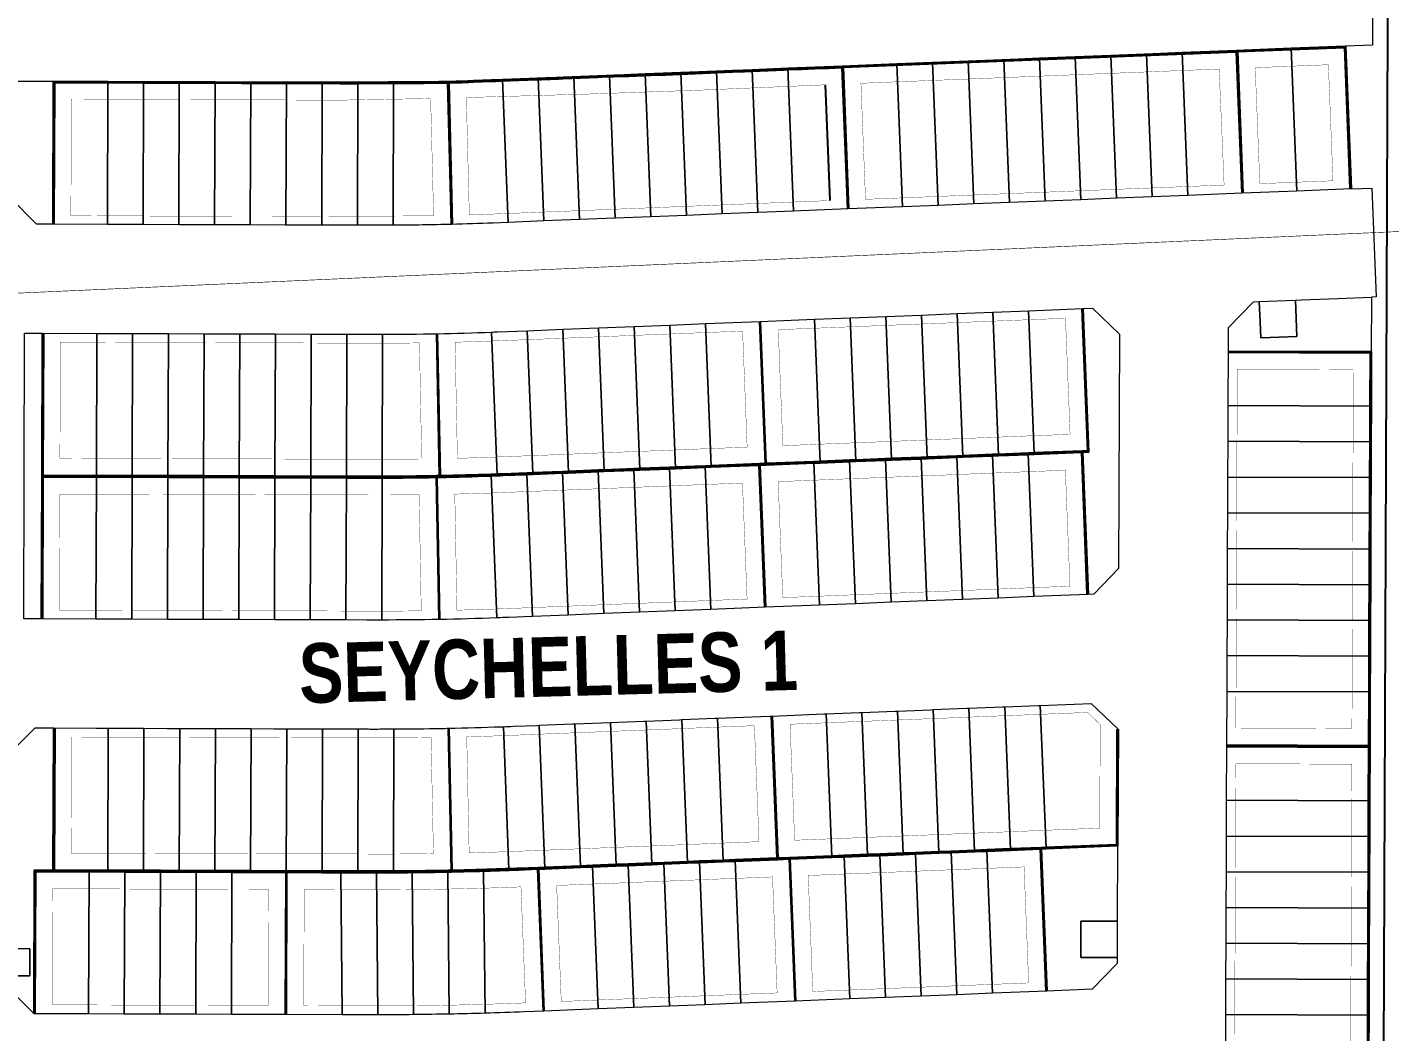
# Model space of a CAD drawing. Header units: centimetres. Extents: x -6122352 to 6876996, y -1694241 to 2592194.
# Drawn here: x 88136 to 317063, y 225222 to 393933 of the extents above; entities that cross this region are included whole.
import ezdxf

# ---------------------------------------------------------------- set-up
doc = ezdxf.new("R2010")
doc.units = ezdxf.units.CM
doc.header["$MEASUREMENT"] = 0
doc.linetypes.add('XR-AR-END-SETTING OUT PLAN$0$23261-XR-AR-SI-GF$0$HIDDEN', pattern=[0.375, 0.25, -0.125])
for name, color, linetype, lineweight, true_color in [('08-Compound Wall-2', 6, 'Continuous', 25, 0xff00ff), ('23585-XR-AR-DAMAC PLOT LIMITS$0$1-End units', 7, 'Continuous', 5, 0xf8991e), ('23585-XR-AR-DAMAC PLOT LIMITS$0$1-Open Space', 7, 'Continuous', 5, 0x90cf5a), ('23585-XR-AR-DAMAC PLOT LIMITS$0$1-Utility', 7, 'Continuous', 5, 0x8db1ff)]:
    doc.layers.add(name, color=color, linetype=linetype, lineweight=lineweight, true_color=true_color)
for name, color, linetype, lineweight in [('23585-XR-AR-BOUNDARY WALLS AND SETBACKS$0$A-ANNO-TEXT', 3, 'Continuous', 25), ('23585-XR-AR-DAMAC PLOT LIMITS$0$1-Mid units', 41, 'Continuous', 5), ('A-ANNO-TEXT', 3, 'Continuous', 25)]:
    doc.layers.add(name, color=color, linetype=linetype, lineweight=lineweight)
for name, color, linetype in [('23585-XR-AR-BOUNDARY WALLS AND SETBACKS$0$cluster name', 2, 'Continuous'), ('23585-XR-AR-BOUNDARY WALLS AND SETBACKS$0$setback', 7, 'XR-AR-END-SETTING OUT PLAN$0$23261-XR-AR-SI-GF$0$HIDDEN'), ('23585-XR-AR-DAMAC PLOT LIMITS$0$1-Utility Corridor', 44, 'Continuous'), ('@MI-REF LAYER', 7, 'Continuous')]:
    doc.layers.add(name, color=color, linetype=linetype)
doc.layers.add('23585-XR-AR-DAMAC PLOT LIMITS$0$D-Phase New', color=7, linetype='Continuous', true_color=0x000080)
doc.styles.add('23585-XR-AR-BOUNDARY WALLS AND SETBACKS$0$Arial', font='arialbd.ttf')

# ---------------------------------------------------------------- blocks, each defined once
blk = doc.blocks.new('23585-XR-AR-BOUNDARY WALLS AND SETBACKS$0$A$Cfa569a08')
at = {"layer": '23585-XR-AR-BOUNDARY WALLS AND SETBACKS$0$cluster name', "style": '23585-XR-AR-BOUNDARY WALLS AND SETBACKS$0$Arial', "width": 0.8}
blk.add_text('SEYCHELLES 1', height=10, rotation=49.0537, dxfattribs=at).set_placement((496275.39, 2769184.99, -0.92))
blk = doc.blocks.new('23585-XR-AR-BOUNDARY WALLS AND SETBACKS')
at = {"layer": '08-Compound Wall-2'}
for points in [[(496188.07, 2769208.76), (496170.42, 2769225.02), (496180.69, 2769236.16), (496203.05, 2769260.43, -0.001228), (496213.91, 2769272.41, -0.022102), (496215.02, 2769273.67, -0.022102), (496215.2, 2769273.89, -0.022102), (496215.39, 2769274.1, -0.022102), (496215.78, 2769274.55), (496216.12, 2769274.95), (496216.46, 2769275.34, 0.000436), (496217, 2769275.96, -0.005084), (496220.96, 2769280.63), (496224.91, 2769285.3, 0.005876), (496228.67, 2769289.74, 0.005876), (496232.46, 2769294.23, 0.005876), (496245.26, 2769309.36, 0.005876), (496252.15, 2769317.51, 0.005876), (496258.06, 2769324.5), (496312.68, 2769389.1), (496331.01, 2769373.61)], [(496215.43, 2769273.85, -0.013599), (496215.54, 2769273.97, -0.022616), (496215.93, 2769274.42), (496216.27, 2769274.82), (496216.62, 2769275.21, 0.000437), (496217.15, 2769275.83, -0.005087), (496221.12, 2769280.5), (496225.07, 2769285.17, 0.005873), (496228.82, 2769289.61, 0.005872), (496232.61, 2769294.1, 0.005875), (496245.41, 2769309.23, 0.005874), (496252.31, 2769317.39, 0.005809), (496258.15, 2769324.3, 0.005809)], [(496280.27, 2769285.26), (496298.52, 2769269.83), (496297.92, 2769269.12), (496292.68, 2769262.92), (496292.02, 2769262.13), (496288.81, 2769258.33), (496288.14, 2769257.55), (496284.93, 2769253.75), (496284.27, 2769252.97), (496281.06, 2769249.17), (496280.39, 2769248.39), (496277.18, 2769244.59), (496276.52, 2769243.8), (496273.31, 2769240.01), (496272.65, 2769239.22), (496270.09, 2769236.2, -0.000473), (496269.44, 2769235.43, -0.000482), (496268.77, 2769234.64, -0.003988), (496263.2, 2769228.22), (496245.26, 2769244.01)], [(496188.2, 2769208.9), (496170.7, 2769225.04), (496180.83, 2769236.03), (496203.2, 2769260.29, -0.001229), (496214.06, 2769272.28, -0.022324), (496215.17, 2769273.54, -0.016973), (496215.3, 2769273.7, -0.016973)], [(496280.91, 2769211.86), (496262.99, 2769227.67), (496263.29, 2769228.01, 0.004035), (496268.92, 2769234.51, 0.000482), (496269.59, 2769235.3, 0.000473), (496270.24, 2769236.07), (496272.8, 2769239.09), (496273.46, 2769239.88), (496276.67, 2769243.67), (496277.34, 2769244.46), (496280.55, 2769248.26), (496281.21, 2769249.04), (496284.42, 2769252.84), (496285.08, 2769253.62), (496288.3, 2769257.42), (496288.96, 2769258.21), (496292.17, 2769262), (496292.83, 2769262.79), (496298.01, 2769268.91), (496316.26, 2769253.48)], [(496245.13, 2769243.86), (496263.07, 2769228.07), (496262.77, 2769227.73, -0.004291), (496256.66, 2769220.92, -0.001171), (496254.97, 2769219.08), (496252.6, 2769216.5), (496248.53, 2769212.09), (496244.47, 2769207.68), (496240.4, 2769203.27), (496236.33, 2769198.86), (496232.27, 2769194.45), (496228.2, 2769190.03), (496224.13, 2769185.62), (496218.07, 2769179.04), (496200.5, 2769195.24)], [(496330.49, 2769241.96), (496348.74, 2769226.53), (496344.21, 2769221.17), (496342.89, 2769219.62), (496340.33, 2769216.59), (496339.02, 2769215.04), (496336.46, 2769212.01), (496335.15, 2769210.45), (496332.59, 2769207.43), (496331.27, 2769205.87), (496328.71, 2769202.85), (496327.4, 2769201.29), (496323.52, 2769196.71), (496322.8, 2769195.86), (496320.72, 2769193.39, -0.000689), (496319.65, 2769192.13, -0.00178), (496316.87, 2769188.89, -0.002201), (496313.41, 2769184.91), (496295.45, 2769200.68)], [(496235.79, 2769162.71), (496218.22, 2769178.91), (496224.28, 2769185.49), (496228.35, 2769189.9), (496232.41, 2769194.31), (496236.48, 2769198.72), (496240.55, 2769203.13), (496244.61, 2769207.55), (496248.68, 2769211.96), (496252.75, 2769216.37), (496255.12, 2769218.94, 0.001171), (496256.81, 2769220.78, 0.004244), (496262.86, 2769227.52), (496280.78, 2769211.71)], [(496295.32, 2769200.53), (496313.28, 2769184.76), (496312.93, 2769184.37, -0.002502), (496308.95, 2769179.88, -0.001314), (496306.83, 2769177.54, -0.001189), (496304.91, 2769175.44, -0.000734), (496303.72, 2769174.14), (496302.78, 2769173.12), (496300.85, 2769171.03), (496298.71, 2769168.71), (496294.65, 2769164.3), (496290.58, 2769159.89), (496288.45, 2769157.57), (496286.51, 2769155.47), (496284.38, 2769153.16), (496282.45, 2769151.06), (496280.31, 2769148.75), (496278.38, 2769146.65), (496276.25, 2769144.34), (496274.31, 2769142.24), (496272.18, 2769139.92), (496268.25, 2769135.66), (496250.68, 2769151.86)], [(496312.44, 2769148.04), (496294.86, 2769164.24), (496298.86, 2769168.57), (496301, 2769170.89), (496302.93, 2769172.99), (496303.87, 2769174.01, 0.000734), (496305.06, 2769175.3, 0.001189), (496306.98, 2769177.41, 0.001314), (496309.09, 2769179.75, 0.002502), (496313.08, 2769184.23), (496313.49, 2769184.7, 0.002243), (496317.02, 2769188.76, 0.00178), (496319.8, 2769192, 0.000689), (496320.87, 2769193.26), (496322.89, 2769195.65), (496341.14, 2769180.22)]]:
    blk.add_lwpolyline(points, format="xyb", dxfattribs=at)
for points in [[(496301.09, 2769375.08), (496312.71, 2769388.82), (496330.88, 2769373.46)], [(496258.28, 2769324.45), (496300.96, 2769374.92)], [(496300.96, 2769374.92), (496319.13, 2769359.56)], [(496301.09, 2769375.08), (496319.26, 2769359.71)], [(496337.16, 2769340), (496353.44, 2769357.64), (496360.17, 2769351.43), (496364.58, 2769347.36), (496368.98, 2769343.29), (496373.39, 2769339.22), (496377.8, 2769335.15), (496382.21, 2769331.08), (496386.62, 2769327.01), (496391.03, 2769322.94), (496395.44, 2769318.87), (496402.16, 2769312.67)], [(496337.31, 2769339.87), (496353.45, 2769357.35), (496360.03, 2769351.28), (496364.44, 2769347.21), (496368.85, 2769343.14), (496373.26, 2769339.07), (496377.67, 2769335), (496382.07, 2769330.93), (496386.48, 2769326.86), (496390.89, 2769322.79), (496395.3, 2769318.72), (496401.95, 2769312.59), (496385.81, 2769295.1)], [(496315.27, 2769326.65), (496333.52, 2769311.21), (496332.98, 2769310.58), (496327.74, 2769304.38), (496327.08, 2769303.6), (496323.87, 2769299.8), (496323.2, 2769299.01), (496319.99, 2769295.22), (496319.33, 2769294.43), (496316.12, 2769290.64), (496315.45, 2769289.85), (496312.24, 2769286.05), (496311.58, 2769285.27), (496308.37, 2769281.47), (496307.71, 2769280.69), (496304.5, 2769276.89), (496303.83, 2769276.11), (496298.65, 2769269.98), (496280.4, 2769285.41)], [(496315.4, 2769326.8), (496333.8, 2769311.24), (496333.14, 2769310.45), (496351.39, 2769295.02)], [(496258.15, 2769324.3), (496276.32, 2769308.93)], [(496258.28, 2769324.45), (496276.45, 2769309.08)], [(496258.43, 2769320.26), (496273.29, 2769307.7)], [(496385.95, 2769294.96), (496402.1, 2769312.45), (496408.75, 2769306.31), (496413.16, 2769302.24), (496417.56, 2769298.17), (496421.97, 2769294.1), (496426.38, 2769290.03), (496430.79, 2769285.96), (496435.2, 2769281.89), (496439.61, 2769277.82), (496444.02, 2769273.75), (496450.67, 2769267.61), (496434.52, 2769250.13)], [(496402.16, 2769312.67), (496408.88, 2769306.46), (496413.29, 2769302.39), (496417.7, 2769298.32), (496422.11, 2769294.25), (496426.52, 2769290.18), (496430.93, 2769286.11), (496435.34, 2769282.04), (496439.74, 2769277.97), (496444.15, 2769273.9), (496450.88, 2769267.69)], [(496316.39, 2769253.63), (496298.14, 2769269.07), (496298.74, 2769269.77), (496303.98, 2769275.98), (496304.65, 2769276.76), (496307.86, 2769280.56), (496308.52, 2769281.34), (496311.73, 2769285.14), (496312.4, 2769285.92), (496315.61, 2769289.72), (496316.27, 2769290.51), (496319.48, 2769294.3), (496320.14, 2769295.09), (496323.35, 2769298.88), (496324.02, 2769299.67), (496327.23, 2769303.47), (496327.89, 2769304.25), (496333.01, 2769310.3), (496351.26, 2769294.87)], [(496371.35, 2769283.27), (496385.59, 2769270.12), (496377.95, 2769261.08), (496377.43, 2769260.46), (496374.08, 2769256.5), (496371.52, 2769253.47), (496370.21, 2769251.92), (496367.65, 2769248.89), (496366.33, 2769247.34), (496363.77, 2769244.31), (496362.46, 2769242.76), (496359.9, 2769239.73), (496358.58, 2769238.17), (496356.02, 2769235.15), (496354.71, 2769233.59), (496350.12, 2769228.16), (496348.87, 2769226.68), (496330.62, 2769242.11)], [(496371.48, 2769283.42), (496385.87, 2769270.14), (496378.11, 2769260.95), (496377.58, 2769260.33), (496395.83, 2769244.9)], [(496215.3, 2769273.7), (496233.25, 2769258.07)], [(496215.43, 2769273.85), (496233.39, 2769258.22)], [(496368.58, 2769212.68), (496350.33, 2769228.11), (496354.86, 2769233.46), (496356.18, 2769235.02), (496358.74, 2769238.05), (496360.05, 2769239.6), (496362.61, 2769242.63), (496363.92, 2769244.18), (496366.48, 2769247.21), (496367.8, 2769248.76), (496370.36, 2769251.79), (496371.67, 2769253.34), (496374.23, 2769256.37), (496377.45, 2769260.18), (496395.7, 2769244.75)], [(496341.27, 2769180.37), (496323.02, 2769195.81), (496323.68, 2769196.58), (496327.55, 2769201.16), (496328.87, 2769202.72), (496331.42, 2769205.74), (496332.74, 2769207.3), (496335.3, 2769210.33), (496336.61, 2769211.88), (496339.17, 2769214.91), (496340.49, 2769216.46), (496343.05, 2769219.49), (496344.36, 2769221.04), (496348.95, 2769226.48), (496350.2, 2769227.95), (496368.45, 2769212.52)], [(496218.01, 2769178.83), (496200.36, 2769195.09)], [(496235.65, 2769162.56), (496218.01, 2769178.83)], [(496283.83, 2769117.01), (496266.26, 2769133.21), (496268.26, 2769135.38), (496272.33, 2769139.79), (496274.46, 2769142.1), (496276.39, 2769144.2), (496278.53, 2769146.52), (496280.46, 2769148.61), (496282.59, 2769150.93), (496284.53, 2769153.02), (496286.66, 2769155.34), (496288.59, 2769157.43), (496290.73, 2769159.75), (496294.73, 2769164.09), (496312.3, 2769147.89)], [(496283.7, 2769116.86), (496265.98, 2769133.2), (496268.11, 2769135.51), (496250.54, 2769151.71)]]:
    blk.add_lwpolyline(points, dxfattribs=at)
at = {"layer": '23585-XR-AR-BOUNDARY WALLS AND SETBACKS$0$setback', "ltscale": 40, "const_width": 0.05}
for points in [[(496305.1, 2769375.48), (496313.04, 2769384.88), (496327.93, 2769372.28)], [(496305.1, 2769375.48), (496319.99, 2769362.89)], [(496319.99, 2769362.89), (496327.93, 2769372.28)], [(496262.29, 2769324.86), (496301.18, 2769370.86)], [(496301.18, 2769370.85), (496316.11, 2769358.31)], [(496277.18, 2769312.26), (496316.11, 2769358.31)], [(496262.29, 2769324.85), (496277.18, 2769312.26)]]:
    blk.add_lwpolyline(points, dxfattribs=at)
for points in [[(496340.39, 2769339.07), (496353.61, 2769353.4), (496358.13, 2769349.23), (496362.54, 2769345.16), (496366.95, 2769341.09), (496371.36, 2769337.02), (496375.77, 2769332.95), (496380.18, 2769328.88), (496384.58, 2769324.81), (496388.99, 2769320.74), (496393.4, 2769316.67, 0.000009), (496393.4, 2769316.67), (496397.92, 2769312.5), (496384.69, 2769298.17), (496380.17, 2769302.34), (496375.77, 2769306.41), (496371.36, 2769310.48), (496366.95, 2769314.55), (496362.54, 2769318.62), (496358.13, 2769322.69), (496353.72, 2769326.76), (496349.31, 2769330.83), (496344.91, 2769334.9)], [(496389.1, 2769294.1), (496402.33, 2769308.43), (496406.85, 2769304.25), (496411.26, 2769300.18), (496415.67, 2769296.11), (496420.07, 2769292.05), (496424.48, 2769287.98), (496428.89, 2769283.91), (496433.3, 2769279.84), (496437.71, 2769275.77), (496442.12, 2769271.7), (496446.64, 2769267.52), (496433.41, 2769253.2), (496428.89, 2769257.37, 0.000007), (496428.89, 2769257.37), (496424.48, 2769261.44), (496420.07, 2769265.51), (496415.66, 2769269.58), (496411.26, 2769273.65), (496406.85, 2769277.72), (496402.44, 2769281.79), (496398.03, 2769285.86), (496393.62, 2769289.93)], [(496279.55, 2769282.08), (496294.44, 2769269.48), (496290.47, 2769264.79), (496289.8, 2769264), (496286.59, 2769260.21), (496285.93, 2769259.42), (496282.72, 2769255.62), (496282.05, 2769254.84), (496278.84, 2769251.04), (496278.18, 2769250.26), (496274.97, 2769246.46), (496274.31, 2769245.68), (496271.1, 2769241.88), (496270.43, 2769241.1), (496267.87, 2769238.07, -0.000473), (496267.22, 2769237.3, -0.000482), (496266.56, 2769236.52, -0.00262), (496262.94, 2769232.31), (496248.3, 2769245.2, 0.003026), (496252.33, 2769249.89, 0.000495), (496252.98, 2769250.66), (496256.21, 2769254.47), (496260.08, 2769259.05), (496263.95, 2769263.63), (496267.83, 2769268.22), (496271.7, 2769272.8), (496275.58, 2769277.38)], [(496281.7, 2769215.03), (496267.08, 2769227.93, 0.002894), (496271.13, 2769232.63, 0.000482), (496271.8, 2769233.42, 0.000473), (496272.45, 2769234.19), (496275.01, 2769237.22), (496275.68, 2769238.01), (496278.89, 2769241.8), (496279.55, 2769242.59), (496282.76, 2769246.38), (496283.43, 2769247.17), (496286.64, 2769250.97), (496287.3, 2769251.75), (496290.51, 2769255.55), (496291.17, 2769256.33), (496294.38, 2769260.13), (496295.05, 2769260.91), (496298.35, 2769264.83), (496313.25, 2769252.24), (496309.27, 2769247.54), (496305.4, 2769242.96), (496301.53, 2769238.38), (496297.65, 2769233.79), (496293.78, 2769229.21), (496289.9, 2769224.63), (496287.35, 2769221.6, -0.000914), (496286.03, 2769220.06, -0.002984)], [(496244.34, 2769240.7), (496258.97, 2769227.81, -0.003134), (496254.52, 2769222.88, -0.001171), (496252.84, 2769221.04), (496250.47, 2769218.47), (496246.4, 2769214.06), (496242.34, 2769209.65), (496238.27, 2769205.24), (496234.2, 2769200.82), (496230.14, 2769196.41), (496226.07, 2769192), (496222, 2769187.59), (496217.83, 2769183.07), (496203.5, 2769196.28), (496207.66, 2769200.81), (496211.73, 2769205.22), (496215.8, 2769209.63), (496219.86, 2769214.04), (496223.93, 2769218.45), (496228, 2769222.86), (496232.06, 2769227.27), (496236.13, 2769231.69), (496238.5, 2769234.26, 0.001227), (496240.2, 2769236.11, 0.003025)], [(496329.76, 2769238.78), (496344.65, 2769226.19), (496341.99, 2769223.05), (496340.68, 2769221.49, 0.000009), (496340.68, 2769221.49), (496338.12, 2769218.46), (496336.81, 2769216.91), (496334.25, 2769213.88), (496332.93, 2769212.33), (496330.37, 2769209.3), (496329.06, 2769207.75), (496326.5, 2769204.72), (496325.18, 2769203.16), (496321.31, 2769198.58), (496320.59, 2769197.73), (496318.5, 2769195.26, -0.000689), (496317.44, 2769194.01, -0.00178), (496314.68, 2769190.78, -0.000985), (496313.14, 2769189.01), (496298.49, 2769201.88, 0.002497), (496302.25, 2769206.24), (496302.54, 2769206.59, 0.000717), (496303.61, 2769207.85), (496306.17, 2769210.88), (496306.42, 2769211.17), (496310.04, 2769215.46), (496310.29, 2769215.75), (496314.17, 2769220.34), (496317.79, 2769224.62), (496318.04, 2769224.92), (496321.67, 2769229.2), (496321.91, 2769229.5), (496325.54, 2769233.79), (496325.79, 2769234.08)], [(496236.58, 2769165.78), (496222.25, 2769179), (496226.41, 2769183.52), (496230.48, 2769187.93), (496234.55, 2769192.35), (496238.61, 2769196.76), (496242.68, 2769201.17), (496246.75, 2769205.58), (496250.81, 2769209.99), (496254.88, 2769214.4), (496257.25, 2769216.98, 0.001171), (496258.95, 2769218.83, 0.002892), (496263.11, 2769223.43), (496277.73, 2769210.53, -0.002992), (496273.28, 2769205.6, -0.001121), (496271.59, 2769203.76), (496269.22, 2769201.19), (496265.15, 2769196.77), (496261.08, 2769192.36), (496257.02, 2769187.95), (496252.95, 2769183.54), (496248.88, 2769179.13), (496244.82, 2769174.72), (496240.75, 2769170.31)], [(496294.53, 2769197.37), (496309.18, 2769184.5, -0.001505), (496306.79, 2769181.82, -0.001314), (496304.69, 2769179.49, -0.001189), (496302.78, 2769177.4, -0.000734), (496301.59, 2769176.11), (496300.65, 2769175.09), (496298.72, 2769172.99), (496296.58, 2769170.68), (496292.52, 2769166.26), (496288.45, 2769161.85), (496286.31, 2769159.54), (496284.38, 2769157.44), (496282.25, 2769155.12), (496280.32, 2769153.03), (496278.18, 2769150.71), (496276.25, 2769148.62), (496274.11, 2769146.3), (496272.18, 2769144.21), (496270.05, 2769141.89), (496268.01, 2769139.68), (496253.68, 2769152.9), (496256.41, 2769155.87), (496257.84, 2769157.42), (496260.48, 2769160.28), (496261.91, 2769161.83), (496264.55, 2769164.69), (496265.98, 2769166.25), (496268.61, 2769169.1), (496270.04, 2769170.66), (496272.68, 2769173.52), (496274.11, 2769175.07), (496276.75, 2769177.93), (496278.18, 2769179.48), (496280.81, 2769182.34), (496282.24, 2769183.89), (496284.38, 2769186.21), (496286.31, 2769188.3), (496287.25, 2769189.33, 0.001121), (496289, 2769191.23, 0.000882), (496290.37, 2769192.74, 0.002696)], [(496313.3, 2769151.19), (496298.96, 2769164.4), (496300.99, 2769166.61), (496303.13, 2769168.92), (496305.06, 2769171.02), (496306, 2769172.04, 0.000734), (496307.2, 2769173.34, 0.001189), (496309.13, 2769175.46, 0.001314), (496311.25, 2769177.81, 0.002502), (496315.26, 2769182.32), (496315.67, 2769182.79, 0.002243), (496319.22, 2769186.86, 0.00178), (496322.01, 2769190.12, 0.000689), (496323.08, 2769191.39), (496323.23, 2769191.57), (496338.13, 2769178.98), (496337.97, 2769178.8, -0.002661), (496333.67, 2769173.76, -0.002406), (496329.74, 2769169.25, -0.002406), (496325.76, 2769164.78, -0.002406), (496321.74, 2769160.35, -0.000831), (496320.34, 2769158.83), (496317.68, 2769155.94)]]:
    blk.add_lwpolyline(points, format="xyb", close=True, dxfattribs=at)
for points in [[(496314.61, 2769323.54), (496329.5, 2769310.95), (496325.53, 2769306.25), (496324.86, 2769305.47), (496321.65, 2769301.67), (496320.99, 2769300.89), (496317.78, 2769297.09), (496317.11, 2769296.3), (496313.9, 2769292.51), (496313.24, 2769291.72), (496310.03, 2769287.93), (496309.37, 2769287.14), (496306.16, 2769283.34), (496305.49, 2769282.56), (496302.28, 2769278.76), (496301.62, 2769277.98), (496298.31, 2769274.07), (496283.42, 2769286.66), (496287.39, 2769291.35), (496291.26, 2769295.93), (496295.14, 2769300.52), (496299.01, 2769305.1), (496302.89, 2769309.68), (496306.76, 2769314.26), (496310.63, 2769318.84)], [(496348.3, 2769293.7), (496344.33, 2769289), (496340.46, 2769284.42), (496336.59, 2769279.84), (496332.71, 2769275.26), (496328.84, 2769270.68), (496324.96, 2769266.09), (496321.09, 2769261.51), (496317.12, 2769256.82), (496302.23, 2769269.41), (496306.2, 2769274.1), (496306.86, 2769274.89), (496310.07, 2769278.69), (496310.74, 2769279.47), (496313.95, 2769283.27), (496314.61, 2769284.05), (496317.82, 2769287.85), (496318.49, 2769288.63), (496321.7, 2769292.43), (496322.36, 2769293.22), (496325.57, 2769297.01), (496326.23, 2769297.8), (496329.44, 2769301.59), (496330.11, 2769302.38), (496333.41, 2769306.29)], [(496368.86, 2769281.75), (496381.65, 2769269.95), (496375.74, 2769262.96), (496375.21, 2769262.33), (496371.87, 2769258.37), (496369.31, 2769255.35), (496367.99, 2769253.79), (496365.43, 2769250.76), (496364.12, 2769249.21), (496361.56, 2769246.18), (496360.24, 2769244.63), (496357.68, 2769241.6), (496356.37, 2769240.05), (496353.81, 2769237.02), (496352.49, 2769235.46), (496348.52, 2769230.77), (496333.63, 2769243.36), (496337.36, 2769247.76), (496337.6, 2769248.06), (496341.23, 2769252.34), (496341.48, 2769252.64), (496345.1, 2769256.92), (496345.35, 2769257.22), (496348.98, 2769261.51), (496349.23, 2769261.8), (496352.85, 2769266.09), (496353.1, 2769266.38), (496356.72, 2769270.67), (496356.97, 2769270.96), (496360.6, 2769275.25), (496360.85, 2769275.55), (496365.94, 2769281.57)], [(496369.31, 2769215.86), (496354.42, 2769228.45), (496357.08, 2769231.59), (496358.39, 2769233.15), (496360.95, 2769236.17), (496362.27, 2769237.73), (496364.82, 2769240.75), (496366.14, 2769242.31), (496368.7, 2769245.34), (496370.01, 2769246.89), (496372.57, 2769249.92), (496373.89, 2769251.47), (496376.45, 2769254.5), (496377.86, 2769256.17), (496392.75, 2769243.58), (496388.78, 2769238.88), (496384.9, 2769234.3), (496381.03, 2769229.72), (496377.16, 2769225.14), (496373.28, 2769220.55)], [(496342, 2769183.56), (496327.11, 2769196.15), (496329.77, 2769199.29), (496331.08, 2769200.84), (496333.64, 2769203.87), (496334.95, 2769205.43), (496337.51, 2769208.45), (496338.83, 2769210.01), (496341.39, 2769213.03), (496342.7, 2769214.59), (496345.26, 2769217.62), (496346.58, 2769219.17), (496350.55, 2769223.87), (496365.44, 2769211.28), (496361.47, 2769206.58), (496357.59, 2769202), (496353.72, 2769197.42), (496349.84, 2769192.84), (496345.97, 2769188.25)], [(496284.63, 2769120.08), (496270.29, 2769133.3), (496270.39, 2769133.41), (496274.46, 2769137.82), (496276.59, 2769140.14), (496278.53, 2769142.23), (496280.66, 2769144.55), (496282.59, 2769146.65), (496284.73, 2769148.96), (496286.66, 2769151.06), (496288.79, 2769153.37), (496290.73, 2769155.47), (496292.86, 2769157.79), (496294.89, 2769159.99), (496309.23, 2769146.77), (496305.06, 2769142.25), (496301, 2769137.84), (496296.93, 2769133.43), (496292.86, 2769129.02), (496288.8, 2769124.61)]]:
    blk.add_lwpolyline(points, close=True, dxfattribs=at)
for points in [[(496258.43, 2769320.26, -0.00535), (496219.27, 2769274.35), (496234.15, 2769261.4), (496239.18, 2769267.32), (496249.96, 2769280.08), (496273.29, 2769307.7)], [(496189.01, 2769211.97), (496174.66, 2769225.2), (496182.89, 2769234.13), (496205.28, 2769258.42, -0.000994), (496215.35, 2769269.81, -0.000994)], [(496215.35, 2769269.81), (496230.21, 2769256.87, -0.004038), (496189.01, 2769211.97, 0.004242)]]:
    blk.add_lwpolyline(points, format="xyb", dxfattribs=at)
at = {"layer": '23585-XR-AR-BOUNDARY WALLS AND SETBACKS$0$A-ANNO-TEXT'}
blk.add_blockref('23585-XR-AR-BOUNDARY WALLS AND SETBACKS$0$A$Cfa569a08', (0, 0), dxfattribs=at)
blk = doc.blocks.new('A$C9d9485f6')
at = {"layer": 'A-ANNO-TEXT', "rotation": 312.4881850805905}
blk.add_blockref('23585-XR-AR-BOUNDARY WALLS AND SETBACKS', (-2377088.53, -1504219.25), dxfattribs=at)
blk = doc.blocks.new('23585-XR-AR-DAMAC PLOT LIMITS')
at = {"layer": '23585-XR-AR-DAMAC PLOT LIMITS$0$1-End units', "color": 251, "true_color": 0x636466}
for points in [[(496312.68, 2769389.1), (496331.01, 2769373.61), (496325.1, 2769366.62), (496306.78, 2769382.12)], [(496306.78, 2769382.12), (496325.1, 2769366.62), (496319.19, 2769359.63), (496300.87, 2769375.13)], [(496300.87, 2769375.13), (496319.19, 2769359.63), (496313.29, 2769352.65), (496294.96, 2769368.14)], [(496360.17, 2769351.43), (496343.89, 2769333.8), (496337.16, 2769340), (496353.44, 2769357.64)], [(496263.97, 2769331.49), (496282.3, 2769315.99), (496276.39, 2769309.01), (496258.06, 2769324.5)], [(496333.06, 2769310.52), (496327.82, 2769304.32), (496309.49, 2769319.81), (496315.4, 2769326.8), (496333.72, 2769311.3)], [(496258.06, 2769324.5), (496276.39, 2769309.01), (496270.48, 2769302.02), (496252.15, 2769317.51)], [(496402.16, 2769312.67), (496385.88, 2769295.03), (496379.16, 2769301.24), (496395.44, 2769318.87)], [(496408.88, 2769306.46), (496392.6, 2769288.82), (496385.88, 2769295.03), (496402.16, 2769312.67)], [(496351.39, 2769295.02), (496345.48, 2769288.04), (496327.15, 2769303.53), (496327.82, 2769304.32), (496333.06, 2769310.52)], [(496304.57, 2769276.83), (496303.91, 2769276.04), (496298.66, 2769269.84), (496280.34, 2769285.33), (496286.25, 2769292.32)], [(496298.66, 2769269.84), (496298, 2769269.05), (496292.76, 2769262.85), (496274.43, 2769278.35), (496280.34, 2769285.33)], [(496371.48, 2769283.42), (496385.8, 2769270.2), (496378.03, 2769261.02), (496359.7, 2769276.51), (496365.21, 2769283.03)], [(496322.24, 2769260.54), (496316.33, 2769253.56), (496298, 2769269.05), (496298.66, 2769269.84), (496303.91, 2769276.04)], [(496316.33, 2769253.56), (496310.42, 2769246.57), (496292.09, 2769262.07), (496292.76, 2769262.85), (496298, 2769269.05)], [(496395.83, 2769244.9), (496389.92, 2769237.91), (496371.6, 2769253.41), (496374.16, 2769256.44), (496377.5, 2769260.4)], [(496354.79, 2769233.53), (496350.19, 2769228.1), (496348.88, 2769226.54), (496330.55, 2769242.04), (496336.21, 2769248.73), (496336.46, 2769249.02)], [(496348.88, 2769226.54), (496344.28, 2769221.11), (496342.97, 2769219.55), (496324.64, 2769235.05), (496330.3, 2769241.74), (496330.55, 2769242.04)], [(496374.43, 2769219.59), (496368.52, 2769212.6), (496350.19, 2769228.1), (496354.79, 2769233.53), (496356.1, 2769235.08)], [(496176.62, 2769231.75), (496194.27, 2769215.49), (496188.07, 2769208.76), (496170.42, 2769225.02)], [(496368.52, 2769212.6), (496362.61, 2769205.61), (496344.28, 2769221.11), (496348.88, 2769226.54), (496350.19, 2769228.1)], [(496347.12, 2769187.29), (496341.21, 2769180.3), (496322.88, 2769195.79), (496323.6, 2769196.65), (496327.47, 2769201.23), (496328.79, 2769202.78)], [(496206.56, 2769201.82), (496224.21, 2769185.56), (496218.01, 2769178.83), (496200.36, 2769195.09)], [(496224.21, 2769185.56), (496241.85, 2769169.29), (496235.65, 2769162.56), (496218.01, 2769178.83)], [(496318.78, 2769154.92), (496312.37, 2769147.96), (496294.72, 2769164.23), (496298.79, 2769168.64), (496300.92, 2769170.96)], [(496312.37, 2769147.96), (496306.17, 2769141.24), (496288.52, 2769157.5), (496290.65, 2769159.82), (496294.72, 2769164.23)], [(496256.74, 2769158.44), (496274.39, 2769142.17), (496272.25, 2769139.86), (496268.19, 2769135.44), (496250.54, 2769151.71), (496255.31, 2769156.89)], [(496289.9, 2769123.59), (496283.7, 2769116.86), (496266.05, 2769133.13), (496268.19, 2769135.44), (496272.25, 2769139.86)]]:
    blk.add_lwpolyline(points, close=True, dxfattribs=at)
for points in [[(496239.49, 2769265.36), (496237.86, 2769263.44, -0.003554), (496233.32, 2769258.15), (496215.21, 2769273.9, 0.003554), (496219.54, 2769278.94), (496221.16, 2769280.86)], [(496233.32, 2769258.15, -0.005011), (496226.79, 2769250.79), (496209.14, 2769267.06, 0.004901), (496215.21, 2769273.9)], [(496269.51, 2769235.36, -0.000482), (496268.85, 2769234.58, -0.004035), (496263.21, 2769228.07), (496245.2, 2769243.93, 0.004495), (496251.18, 2769250.86)], [(496263.21, 2769228.07), (496262.85, 2769227.66, -0.004291), (496256.74, 2769220.85), (496239.09, 2769237.12, 0.004493), (496245.2, 2769243.93)], [(496287.17, 2769219.08, -0.004334), (496280.85, 2769211.78), (496262.85, 2769227.66), (496263.21, 2769228.07, 0.004035), (496268.85, 2769234.58)], [(496280.85, 2769211.78, -0.004341), (496274.38, 2769204.59), (496256.74, 2769220.85, 0.004291), (496262.85, 2769227.66)], [(496319.72, 2769192.06, -0.00178), (496316.95, 2769188.82, -0.002243), (496313.42, 2769184.77), (496295.39, 2769200.61, 0.003796), (496301.1, 2769207.22), (496301.4, 2769207.56)], [(496313.42, 2769184.77), (496313.01, 2769184.3, -0.002502), (496309.02, 2769179.82, -0.001314), (496306.91, 2769177.48), (496289.26, 2769193.74, 0.003459), (496294.57, 2769199.68, 0.000537), (496295.39, 2769200.61)], [(496341.21, 2769180.3), (496339.12, 2769177.83, -0.002661), (496334.81, 2769172.78), (496316.95, 2769188.82, 0.00178), (496319.72, 2769192.06, 0.000689), (496320.79, 2769193.32), (496322.88, 2769195.79)]]:
    blk.add_lwpolyline(points, format="xyb", close=True, dxfattribs=at)
at = {"layer": '23585-XR-AR-DAMAC PLOT LIMITS$0$1-Mid units', "color": 251, "true_color": 0x636466}
for points in [[(496294.96, 2769368.14), (496313.29, 2769352.65), (496309.41, 2769348.06), (496291.09, 2769363.56)], [(496291.09, 2769363.56), (496309.41, 2769348.06), (496305.54, 2769343.48), (496287.21, 2769358.98)], [(496287.21, 2769358.98), (496305.54, 2769343.48), (496301.67, 2769338.9), (496283.34, 2769354.4)], [(496283.34, 2769354.4), (496301.67, 2769338.9), (496297.79, 2769334.32), (496279.46, 2769349.82)], [(496364.58, 2769347.36), (496348.3, 2769329.73), (496343.89, 2769333.8), (496360.17, 2769351.43)], [(496279.46, 2769349.82), (496297.79, 2769334.32), (496293.92, 2769329.74), (496275.59, 2769345.23)], [(496368.98, 2769343.29), (496352.71, 2769325.66), (496348.3, 2769329.73), (496364.58, 2769347.36)], [(496275.59, 2769345.23), (496293.92, 2769329.74), (496290.04, 2769325.16), (496271.72, 2769340.65)], [(496373.39, 2769339.22), (496357.11, 2769321.59), (496352.71, 2769325.66), (496368.98, 2769343.29)], [(496271.72, 2769340.65), (496290.04, 2769325.16), (496286.17, 2769320.57), (496267.84, 2769336.07)], [(496377.8, 2769335.15), (496361.52, 2769317.52), (496357.11, 2769321.59), (496373.39, 2769339.22)], [(496267.84, 2769336.07), (496286.17, 2769320.57), (496282.3, 2769315.99), (496263.97, 2769331.49)], [(496382.21, 2769331.08), (496365.93, 2769313.45), (496361.52, 2769317.52), (496377.8, 2769335.15)], [(496386.62, 2769327.01), (496370.34, 2769309.38), (496365.93, 2769313.45), (496382.21, 2769331.08)], [(496391.03, 2769322.94), (496374.75, 2769305.31), (496370.34, 2769309.38), (496386.62, 2769327.01)], [(496395.44, 2769318.87), (496379.16, 2769301.24), (496374.75, 2769305.31), (496391.03, 2769322.94)], [(496327.82, 2769304.32), (496327.15, 2769303.53), (496323.94, 2769299.73), (496305.62, 2769315.23), (496309.49, 2769319.81)], [(496252.15, 2769317.51), (496270.48, 2769302.02), (496266.61, 2769297.44), (496248.28, 2769312.93)], [(496323.94, 2769299.73), (496323.28, 2769298.95), (496320.07, 2769295.15), (496301.74, 2769310.65), (496305.62, 2769315.23)], [(496248.28, 2769312.93), (496266.61, 2769297.44), (496262.73, 2769292.86), (496244.4, 2769308.35)], [(496320.07, 2769295.15), (496319.4, 2769294.37), (496316.19, 2769290.57), (496297.87, 2769306.07), (496301.74, 2769310.65)], [(496244.4, 2769308.35), (496262.73, 2769292.86), (496258.86, 2769288.27), (496240.53, 2769303.77)], [(496316.19, 2769290.57), (496315.53, 2769289.79), (496312.32, 2769285.99), (496293.99, 2769301.49), (496297.87, 2769306.07)], [(496413.29, 2769302.39), (496397.01, 2769284.75), (496392.6, 2769288.82), (496408.88, 2769306.46)], [(496240.53, 2769303.77), (496258.86, 2769288.27), (496254.98, 2769283.69), (496236.66, 2769299.19)], [(496345.48, 2769288.04), (496341.61, 2769283.45), (496323.28, 2769298.95), (496323.94, 2769299.73), (496327.15, 2769303.53)], [(496312.32, 2769285.99), (496311.66, 2769285.2), (496308.45, 2769281.41), (496290.12, 2769296.9), (496293.99, 2769301.49)], [(496417.7, 2769298.32), (496401.42, 2769280.68), (496397.01, 2769284.75), (496413.29, 2769302.39)], [(496236.66, 2769299.19), (496254.98, 2769283.69), (496251.11, 2769279.11), (496232.78, 2769294.61)], [(496341.61, 2769283.45), (496337.73, 2769278.87), (496319.4, 2769294.37), (496320.07, 2769295.15), (496323.28, 2769298.95)], [(496308.45, 2769281.41), (496307.78, 2769280.62), (496304.57, 2769276.83), (496286.25, 2769292.32), (496290.12, 2769296.9)], [(496422.11, 2769294.25), (496405.83, 2769276.61), (496401.42, 2769280.68), (496417.7, 2769298.32)], [(496232.78, 2769294.61), (496251.11, 2769279.11), (496247.24, 2769274.53), (496228.91, 2769290.02)], [(496337.73, 2769278.87), (496333.86, 2769274.29), (496315.53, 2769289.79), (496316.19, 2769290.57), (496319.4, 2769294.37)], [(496426.52, 2769290.18), (496410.24, 2769272.54), (496405.83, 2769276.61), (496422.11, 2769294.25)], [(496228.91, 2769290.02), (496247.24, 2769274.53), (496243.36, 2769269.95), (496225.03, 2769285.44)], [(496333.86, 2769274.29), (496329.98, 2769269.71), (496311.66, 2769285.2), (496312.32, 2769285.99), (496315.53, 2769289.79)], [(496430.93, 2769286.11), (496414.65, 2769268.48), (496410.24, 2769272.54), (496426.52, 2769290.18)], [(496225.03, 2769285.44), (496243.36, 2769269.95), (496239.49, 2769265.36), (496221.16, 2769280.86)], [(496329.98, 2769269.71), (496326.11, 2769265.13), (496307.78, 2769280.62), (496308.45, 2769281.41), (496311.66, 2769285.2)], [(496435.34, 2769282.04), (496419.06, 2769264.41), (496414.65, 2769268.48), (496430.93, 2769286.11)], [(496326.11, 2769265.13), (496322.24, 2769260.54), (496303.91, 2769276.04), (496304.57, 2769276.83), (496307.78, 2769280.62)], [(496439.74, 2769277.97), (496423.46, 2769260.34), (496419.06, 2769264.41), (496435.34, 2769282.04)], [(496292.76, 2769262.85), (496292.09, 2769262.07), (496288.88, 2769258.27), (496270.56, 2769273.77), (496274.43, 2769278.35)], [(496359.7, 2769276.51), (496378.03, 2769261.02), (496377.5, 2769260.4), (496374.16, 2769256.44), (496355.83, 2769271.93), (496359.45, 2769276.22)], [(496288.88, 2769258.27), (496288.22, 2769257.48), (496285.01, 2769253.69), (496266.68, 2769269.18), (496270.56, 2769273.77)], [(496374.16, 2769256.44), (496371.6, 2769253.41), (496370.28, 2769251.85), (496351.95, 2769267.35), (496355.58, 2769271.64), (496355.83, 2769271.93)], [(496285.01, 2769253.69), (496284.34, 2769252.9), (496281.13, 2769249.11), (496262.81, 2769264.6), (496266.68, 2769269.18)], [(496370.28, 2769251.85), (496367.72, 2769248.83), (496366.41, 2769247.27), (496348.08, 2769262.77), (496351.71, 2769267.06), (496351.95, 2769267.35)], [(496281.13, 2769249.11), (496280.47, 2769248.32), (496277.26, 2769244.52), (496258.93, 2769260.02), (496262.81, 2769264.6)], [(496205.09, 2769262.63), (496222.73, 2769246.37), (496218.67, 2769241.95), (496201.02, 2769258.22)], [(496310.42, 2769246.57), (496306.55, 2769241.99), (496288.22, 2769257.48), (496288.88, 2769258.27), (496292.09, 2769262.07)], [(496348.08, 2769262.77), (496366.41, 2769247.27), (496363.85, 2769244.25), (496362.53, 2769242.69), (496344.21, 2769258.19), (496347.83, 2769262.47)], [(496277.26, 2769244.52), (496276.6, 2769243.74), (496273.39, 2769239.94), (496255.06, 2769255.44), (496258.93, 2769260.02)], [(496201.02, 2769258.22), (496218.67, 2769241.95), (496214.6, 2769237.54), (496196.95, 2769253.81)], [(496306.55, 2769241.99), (496302.67, 2769237.41), (496284.34, 2769252.9), (496285.01, 2769253.69), (496288.22, 2769257.48)], [(496344.21, 2769258.19), (496362.53, 2769242.69), (496359.97, 2769239.66), (496358.66, 2769238.11), (496340.33, 2769253.61), (496343.96, 2769257.89)], [(496196.95, 2769253.81), (496214.6, 2769237.54), (496210.53, 2769233.13), (496192.89, 2769249.4)], [(496302.67, 2769237.41), (496298.8, 2769232.83), (496280.47, 2769248.32), (496281.13, 2769249.11), (496284.34, 2769252.9)], [(496340.33, 2769253.61), (496358.66, 2769238.11), (496356.1, 2769235.08), (496354.79, 2769233.53), (496336.46, 2769249.02), (496340.08, 2769253.31)], [(496389.92, 2769237.91), (496386.05, 2769233.33), (496367.72, 2769248.83), (496370.28, 2769251.85), (496371.6, 2769253.41)], [(496192.89, 2769249.4), (496210.53, 2769233.13), (496206.47, 2769228.72), (496188.82, 2769244.99)], [(496298.8, 2769232.83), (496294.92, 2769228.24), (496276.6, 2769243.74), (496277.26, 2769244.52), (496280.47, 2769248.32)], [(496386.05, 2769233.33), (496382.18, 2769228.75), (496363.85, 2769244.25), (496366.41, 2769247.27), (496367.72, 2769248.83)], [(496188.82, 2769244.99), (496206.47, 2769228.72), (496202.4, 2769224.31), (496184.75, 2769240.57)], [(496294.92, 2769228.24), (496291.05, 2769223.66), (496272.72, 2769239.16), (496273.39, 2769239.94), (496276.6, 2769243.74)], [(496382.18, 2769228.75), (496378.3, 2769224.17), (496359.97, 2769239.66), (496362.53, 2769242.69), (496363.85, 2769244.25)], [(496184.75, 2769240.57), (496202.4, 2769224.31), (496198.33, 2769219.9), (496180.69, 2769236.16)], [(496378.3, 2769224.17), (496374.43, 2769219.59), (496356.1, 2769235.08), (496358.66, 2769238.11), (496359.97, 2769239.66)], [(496180.69, 2769236.16), (496198.33, 2769219.9), (496194.27, 2769215.49), (496176.62, 2769231.75)], [(496324.64, 2769235.05), (496342.97, 2769219.55), (496340.41, 2769216.53), (496339.1, 2769214.97), (496320.77, 2769230.47), (496324.39, 2769234.75)], [(496235.03, 2769232.7), (496252.67, 2769216.44), (496248.61, 2769212.02), (496230.96, 2769228.29)], [(496320.77, 2769230.47), (496339.1, 2769214.97), (496336.54, 2769211.94), (496335.22, 2769210.39), (496316.9, 2769225.89), (496320.52, 2769230.17)], [(496230.96, 2769228.29), (496248.61, 2769212.02), (496244.54, 2769207.61), (496226.89, 2769223.88)], [(496316.9, 2769225.89), (496335.22, 2769210.39), (496332.66, 2769207.36), (496331.35, 2769205.81), (496313.02, 2769221.3), (496316.65, 2769225.59)], [(496226.89, 2769223.88), (496244.54, 2769207.61), (496240.47, 2769203.2), (496222.83, 2769219.47)], [(496331.35, 2769205.81), (496328.79, 2769202.78), (496327.47, 2769201.23), (496309.15, 2769216.72), (496313.02, 2769221.3)], [(496362.61, 2769205.61), (496358.74, 2769201.03), (496340.41, 2769216.53), (496342.97, 2769219.55), (496344.28, 2769221.11)], [(496222.83, 2769219.47), (496240.47, 2769203.2), (496236.41, 2769198.79), (496218.76, 2769215.06)], [(496252.67, 2769216.44), (496270.32, 2769200.17), (496266.25, 2769195.76), (496248.61, 2769212.02)], [(496327.47, 2769201.23), (496323.6, 2769196.65), (496305.27, 2769212.14), (496308.9, 2769216.43), (496309.15, 2769216.72)], [(496358.74, 2769201.03), (496354.86, 2769196.45), (496336.54, 2769211.94), (496339.1, 2769214.97), (496340.41, 2769216.53)], [(496218.76, 2769215.06), (496236.41, 2769198.79), (496232.34, 2769194.38), (496214.69, 2769210.65)], [(496248.61, 2769212.02), (496266.25, 2769195.76), (496262.19, 2769191.35), (496244.54, 2769207.61)], [(496354.86, 2769196.45), (496350.99, 2769191.87), (496332.66, 2769207.36), (496335.22, 2769210.39), (496336.54, 2769211.94)], [(496214.69, 2769210.65), (496232.34, 2769194.38), (496228.27, 2769189.97), (496210.63, 2769206.23)], [(496244.54, 2769207.61), (496262.19, 2769191.35), (496258.12, 2769186.94), (496240.47, 2769203.2)], [(496350.99, 2769191.87), (496347.12, 2769187.29), (496328.79, 2769202.78), (496331.35, 2769205.81), (496332.66, 2769207.36)], [(496210.63, 2769206.23), (496228.27, 2769189.97), (496224.21, 2769185.56), (496206.56, 2769201.82)], [(496240.47, 2769203.2), (496258.12, 2769186.94), (496254.05, 2769182.52), (496236.41, 2769198.79)], [(496236.41, 2769198.79), (496254.05, 2769182.52), (496249.99, 2769178.11), (496232.34, 2769194.38)], [(496232.34, 2769194.38), (496249.99, 2769178.11), (496245.92, 2769173.7), (496228.27, 2769189.97)], [(496228.27, 2769189.97), (496245.92, 2769173.7), (496241.85, 2769169.29), (496224.21, 2769185.56)], [(496302.85, 2769173.05), (496300.92, 2769170.96), (496298.79, 2769168.64), (496281.14, 2769184.91), (496283.28, 2769187.22), (496285.21, 2769189.32)], [(496281.14, 2769184.91), (496298.79, 2769168.64), (496294.72, 2769164.23), (496277.08, 2769180.5), (496279.71, 2769183.35)], [(496294.72, 2769164.23), (496290.65, 2769159.82), (496273.01, 2769176.09), (496275.64, 2769178.94), (496277.08, 2769180.5)], [(496290.65, 2769159.82), (496288.52, 2769157.5), (496286.59, 2769155.41), (496268.94, 2769171.67), (496271.58, 2769174.53), (496273.01, 2769176.09)], [(496286.59, 2769155.41), (496284.45, 2769153.09), (496282.52, 2769151), (496264.88, 2769167.26), (496267.51, 2769170.12), (496268.94, 2769171.67)], [(496282.52, 2769151), (496280.39, 2769148.68), (496278.45, 2769146.58), (496260.81, 2769162.85), (496263.44, 2769165.71), (496264.88, 2769167.26)], [(496278.45, 2769146.58), (496276.32, 2769144.27), (496274.39, 2769142.17), (496256.74, 2769158.44), (496259.38, 2769161.3), (496260.81, 2769162.85)], [(496306.17, 2769141.24), (496302.1, 2769136.82), (496284.45, 2769153.09), (496286.59, 2769155.41), (496288.52, 2769157.5)], [(496302.1, 2769136.82), (496298.03, 2769132.41), (496280.39, 2769148.68), (496282.52, 2769151), (496284.45, 2769153.09)], [(496298.03, 2769132.41), (496293.97, 2769128), (496276.32, 2769144.27), (496278.45, 2769146.58), (496280.39, 2769148.68)], [(496293.97, 2769128), (496289.9, 2769123.59), (496272.25, 2769139.86), (496274.39, 2769142.17), (496276.32, 2769144.27)]]:
    blk.add_lwpolyline(points, close=True, dxfattribs=at)
for points in [[(496226.79, 2769250.79, -0.002145), (496223.95, 2769247.68), (496222.73, 2769246.37), (496205.09, 2769262.63), (496206.3, 2769263.95, 0.002255), (496209.14, 2769267.06)], [(496273.39, 2769239.94), (496272.72, 2769239.16), (496270.16, 2769236.13, -0.000473), (496269.51, 2769235.36), (496251.18, 2769250.86, 0.000495), (496251.84, 2769251.63), (496255.06, 2769255.44)], [(496291.05, 2769223.66), (496288.49, 2769220.64, -0.000914), (496287.17, 2769219.08), (496268.85, 2769234.58, 0.000482), (496269.51, 2769235.36, 0.000473), (496270.16, 2769236.13), (496272.72, 2769239.16)], [(496256.74, 2769220.85, -0.001171), (496255.05, 2769219.01), (496252.67, 2769216.44), (496235.03, 2769232.7), (496237.4, 2769235.28, 0.001227), (496239.09, 2769237.12)], [(496274.38, 2769204.59, -0.001121), (496272.69, 2769202.74), (496270.32, 2769200.17), (496252.67, 2769216.44), (496255.05, 2769219.01, 0.001171), (496256.74, 2769220.85)], [(496323.6, 2769196.65), (496322.88, 2769195.79), (496320.79, 2769193.32, -0.000689), (496319.72, 2769192.06), (496301.4, 2769207.56, 0.000717), (496302.47, 2769208.82), (496305.02, 2769211.85), (496305.27, 2769212.14)], [(496306.91, 2769177.48, -0.001189), (496304.99, 2769175.37, -0.000734), (496303.8, 2769174.08), (496302.85, 2769173.05), (496285.21, 2769189.32), (496286.15, 2769190.34, 0.001121), (496287.89, 2769192.24, 0.000882), (496289.26, 2769193.74)], [(496334.81, 2769172.78, -0.002406), (496330.86, 2769168.26), (496313.01, 2769184.3), (496313.42, 2769184.77, 0.002243), (496316.95, 2769188.82)], [(496330.86, 2769168.26, -0.002406), (496326.88, 2769163.78), (496309.02, 2769179.82, 0.002502), (496313.01, 2769184.3)], [(496326.88, 2769163.78, -0.002406), (496322.84, 2769159.33), (496304.99, 2769175.37, 0.001189), (496306.91, 2769177.48, 0.001314), (496309.02, 2769179.82)], [(496322.84, 2769159.33, -0.000831), (496321.44, 2769157.81), (496318.78, 2769154.92), (496300.92, 2769170.96), (496302.85, 2769173.05), (496303.8, 2769174.08, 0.000734), (496304.99, 2769175.37)]]:
    blk.add_lwpolyline(points, format="xyb", close=True, dxfattribs=at)
at = {"layer": '23585-XR-AR-DAMAC PLOT LIMITS$0$1-Open Space', "color": 251, "true_color": 0x636466}
for points in [[(496296.71, 2769410.01), (496315.61, 2769392.56), (496312.68, 2769389.1), (496331.01, 2769373.61), (496333.26, 2769376.27), (496347.23, 2769364.45), (496346.72, 2769363.84), (496353.44, 2769357.64), (496360.17, 2769351.43), (496364.58, 2769347.36), (496368.98, 2769343.29), (496373.39, 2769339.22), (496377.8, 2769335.15), (496382.21, 2769331.08), (496386.62, 2769327.01), (496391.03, 2769322.94), (496395.44, 2769318.87), (496402.16, 2769312.67), (496408.88, 2769306.46), (496413.29, 2769302.39), (496417.7, 2769298.32), (496422.11, 2769294.25), (496426.52, 2769290.18), (496430.93, 2769286.11), (496435.34, 2769282.04), (496439.74, 2769277.97)], [(496462.59, 2769260.28), (496358.28, 2769356.58), (496250.36, 2769456.2)]]:
    blk.add_lwpolyline(points, dxfattribs=at)
blk.add_lwpolyline([(496296.71, 2769410.01), (496315.61, 2769392.56), (496312.68, 2769389.1), (496306.78, 2769382.12), (496300.87, 2769375.13), (496294.96, 2769368.14), (496291.09, 2769363.56), (496287.21, 2769358.98), (496283.34, 2769354.4), (496279.46, 2769349.82), (496275.59, 2769345.23), (496271.72, 2769340.65), (496267.84, 2769336.07), (496263.97, 2769331.49), (496258.06, 2769324.5), (496252.15, 2769317.51), (496248.28, 2769312.93), (496244.4, 2769308.35), (496240.53, 2769303.77), (496236.66, 2769299.19), (496232.78, 2769294.61), (496228.91, 2769290.02), (496225.03, 2769285.44), (496221.16, 2769280.86), (496219.54, 2769278.94, -0.003554), (496215.21, 2769273.9, -0.004901), (496209.14, 2769267.06, -0.002255), (496206.3, 2769263.95), (496205.09, 2769262.63), (496201.02, 2769258.22), (496196.95, 2769253.81), (496192.89, 2769249.4), (496188.82, 2769244.99), (496184.75, 2769240.57), (496180.69, 2769236.16), (496176.62, 2769231.75), (496170.42, 2769225.02), (496165.61, 2769219.8)], format="xyb", dxfattribs=at)
for points in [[(496353.44, 2769357.64), (496337.16, 2769340), (496334.27, 2769342.68), (496333.9, 2769348.68), (496334.54, 2769349.44), (496337.2, 2769347.2), (496339.2, 2769345.51), (496343.14, 2769350.16), (496338.48, 2769354.1), (496339.13, 2769354.87), (496343.07, 2769359.52), (496346.72, 2769363.84)], [(496322.72, 2769328.43), (496351.63, 2769301.75), (496352, 2769295.74), (496351.39, 2769295.02), (496333.06, 2769310.52), (496333.72, 2769311.3), (496315.4, 2769326.8), (496316.45, 2769328.04)], [(496400.76, 2769250.73), (496395.83, 2769244.9), (496377.5, 2769260.4), (496378.03, 2769261.02), (496385.8, 2769270.2), (496395.17, 2769261.55), (496391.02, 2769257.06), (496395.5, 2769252.92), (496399.65, 2769257.41), (496400.39, 2769256.73)], [(496170.42, 2769225.02), (496188.07, 2769208.76), (496186.2, 2769206.74), (496180.05, 2769206.49), (496165.61, 2769219.8)], [(496218.01, 2769178.83), (496235.65, 2769162.56), (496233.62, 2769160.36), (496215.97, 2769176.62), (496198.33, 2769192.89), (496200.36, 2769195.09)], [(496268.19, 2769135.44), (496266.05, 2769133.13), (496283.7, 2769116.86), (496277.55, 2769116.61), (496276.08, 2769117.97), (496278.51, 2769120.6), (496275.15, 2769123.7), (496272.72, 2769121.06), (496248.66, 2769143.25), (496248.41, 2769149.4), (496250.54, 2769151.71)]]:
    blk.add_lwpolyline(points, close=True, dxfattribs=at)
at = {"layer": '23585-XR-AR-DAMAC PLOT LIMITS$0$1-Utility', "color": 251, "true_color": 0x636466}
for points in [[(496343.14, 2769350.16), (496339.2, 2769345.51), (496337.2, 2769347.2), (496334.54, 2769349.44), (496338.48, 2769354.1)], [(496395.17, 2769261.55), (496399.65, 2769257.41), (496395.5, 2769252.92), (496391.02, 2769257.06)], [(496275.15, 2769123.7), (496278.51, 2769120.6), (496276.08, 2769117.97), (496272.72, 2769121.06)]]:
    blk.add_lwpolyline(points, close=True, dxfattribs=at)
at = {"layer": '23585-XR-AR-DAMAC PLOT LIMITS$0$1-Utility Corridor', "color": 251, "true_color": 0x636466}
blk.add_lwpolyline([(496251.85, 2769456.86), (496250.36, 2769456.2), (496358.28, 2769356.58), (496462.59, 2769260.28, 0.200283), (496469.83, 2769257.64)], format="xyb", dxfattribs=at)
at = {"layer": '23585-XR-AR-DAMAC PLOT LIMITS$0$D-Phase New', "color": 8, "const_width": 0.1}
blk.add_lwpolyline([(496366.34, 2769035.68), (496192.24, 2769196.16, -0.049904), (496746.31, 2769775.07)], format="xyb", dxfattribs=at)
blk.add_lwpolyline([(496900.1, 2769610.96), (496921.28, 2769621.25), (496936.56, 2769633.58), (496885.44, 2769737.97), (496874.35, 2769760.79), (496832.05, 2769846.37, 0.006928), (496746.31, 2769775.07, 0.049904), (496192.24, 2769196.16), (496366.34, 2769035.68), (496464.74, 2769146.2), (496601.21, 2769277.62), (496681.41, 2769354.87), (496699.47, 2769372.26), (496774.4, 2769438.43), (496894.23, 2769525.45), (496932.27, 2769551.82, -0.033948)], format="xyb", close=True, dxfattribs=at)
blk = doc.blocks.new('A$Cf093b529')
at = {"layer": 'A-ANNO-TEXT'}
blk.add_blockref('23585-XR-AR-DAMAC PLOT LIMITS', (-495391.99, -2768603.44), dxfattribs=at)

msp = doc.modelspace()

# ---------------------------------------------------------------- block references
at = {"layer": '@MI-REF LAYER', "xscale": 1000, "yscale": 1000, "zscale": 1000}
msp.add_blockref('A$C9d9485f6', (-23958.95046, 48155.57226), dxfattribs=at)
at = {"layer": '@MI-REF LAYER', "xscale": 1000, "yscale": 1000, "zscale": 1000, "rotation": 312.4882903633292}
msp.add_blockref('A$Cf093b529', (-891608.73293, 539022.72011), dxfattribs=at)

doc.saveas('drawing.dxf')
